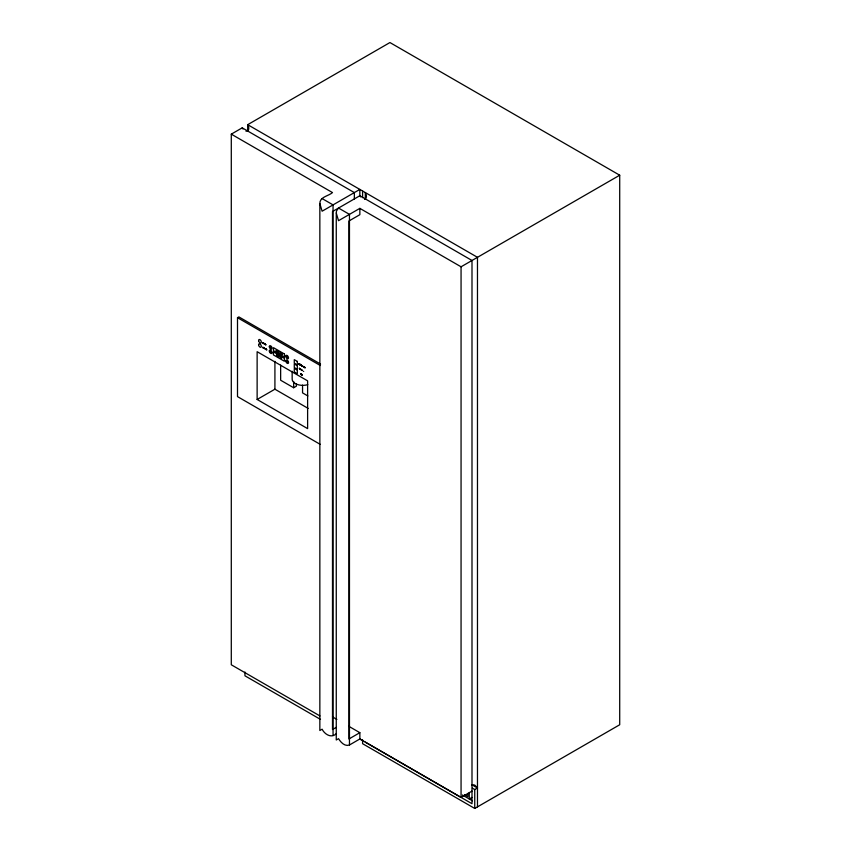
<?xml version="1.0" encoding="UTF-8"?>
<svg xmlns="http://www.w3.org/2000/svg" width="851" height="851" viewBox="0 0 851 851"><rect width="100%" height="100%" fill="white"/><g stroke="black" fill="none" stroke-linecap="round" stroke-linejoin="round"><path stroke-width="1.28" d="M265.15 348.782L265.533 349.261L264.916 348.804M270.278 347.187L269.788 346.41L270.214 347.027M270.278 351.889L269.778 350.995L270.203 351.612M300.254 369.27L300.02 369.291M302.552 370.6L302.318 370.621M264.427 348.314L264.427 347.836M301.68 374.61L301.68 374.132M263.236 347.676L263.746 348.187L263.438 347.538M303.158 366.526L303.988 367.26L303.988 366.611M304.711 367.419L305.19 367.93L304.945 367.355M271.501 352.431L270.692 351.75L271.299 352.112M336.411 733.583C331.528 738.689 324.646 734.381 322.114 729.201L319.848 730.509L319.848 203.58C319.657 196.804 328.529 196.124 332.496 192.581L231.291 134.15L231.291 664.78L319.955 715.946M336.262 213.058L336.517 210.899L338.528 208.048L349.463 214.367L349.463 744.997C344.836 746.806 340.708 742.253 338.528 738.679L336.262 739.987L336.262 213.058L338.528 220.686L359.856 208.367L461.061 266.799L619.709 175.21L619.709 724.754L474.741 808.45L362.59 743.7L362.59 739.923M287.404 357.048L287.351 357.611L287.351 356.952M287.51 361.856L287.532 362.09M303.339 366.515L304.711 367.685L304.573 367.079M271.309 347.527L270.703 347.176L271.512 347.644M302.722 366.121L302.701 366.345M266.842 349.857L266.235 349.176L266.671 349.814M303.701 371.44L303.552 371.334M281.883 354.271L281.989 353.771M276.852 351.495L276.852 350.686M264.204 348.027L264.118 347.931M277.915 351.463L278.117 352.399M281.66 358.484L281.66 357.665M263.236 347.421L263.363 347.485M271.522 347.719L271.373 348.08M271.501 352.293L271.724 352.867L271.363 352.144M264.427 348.176L264.278 348.538M301.648 365.909L301.765 365.494M278.309 351.357L278.309 352.495M278.968 351.74L278.149 351.208L278.117 352.218M281.426 353.08C280.49 351.623 282.075 355.303 281.394 353.793M280.724 352.761C279.596 351.197 281.585 354.729 280.181 353.718M278.468 356.803C278.894 355.963 278.958 355.058 278.468 356.314M278.309 352.006L278.968 352.229L278.426 351.41M280.181 353.069L280.724 353.41M281.904 353.761L282 353.995M281.202 358.218L281.394 357.686M231.291 134.15L242.205 127.841L354.346 192.592L354.346 199.23M365.324 742.125L471.997 803.716L471.997 260.48L359.856 195.741L332.496 211.527L332.496 729.53L336.166 727.403M320.348 444.435L237.503 396.609L237.503 317.689L238.865 316.902L320.561 364.068M277.586 351.495C277.575 349.655 277.596 353.388 277.586 351.527M277.362 352.027L276.766 351.601M281.904 354.059L282.16 354.559M257.13 399.47L307.615 428.617L307.615 380.844L257.13 351.697L257.13 399.47L274.916 389.205L308.19 408.416M280.649 365.122L280.649 380.237L293.659 387.748L296.393 386.163L296.393 383.652M471.997 791.111L461.061 797.43L359.856 738.998L359.856 732.679L348.91 738.998L348.91 221.005L359.856 214.686L359.856 208.367M349.463 744.997L359.856 738.966L362.59 740.54M472.443 788.217L474.741 789.537L477.475 787.962L474.741 785.069L471.997 784.803M471.997 797.398L469.263 798.972L469.263 792.696M281.447 353.718L281.5 353.197M280.436 357.282L281 358.26L280.447 356.665L280.947 358.292L280.436 357.452M364.526 199.145C367.43 198.421 366.473 194.464 365.324 192.581L365.324 199.208M245.95 131.171C249.62 131.831 249.205 126.639 247.694 124.682L389.939 42.55L619.709 175.21M300.105 364.664L300.254 364.313M322.114 198.57L333.049 204.889L333.049 735.519M237.503 317.689L320.348 365.526M276.883 350.516L276.873 351.176M281.989 353.484L281.883 354.559M301.562 365.345L301.786 365.994M277.82 352.208L277.82 351.399M287.5 361.686L287.361 362.335M276.543 355.686L276.543 354.548M300.616 373.557L300.956 373.983M301.541 374.844L302.169 375.206L302.169 374.546L302.031 375.121M307.871 395.949L302.552 392.885L302.552 385.141M471.752 784.654L477.475 787.962M332.496 716.893L336.879 719.414M348.91 726.371L359.856 732.679M464.465 794.621L467.901 796.61L467.901 793.483M462.37 794.994L472.443 800.812M320.487 719.403L244.95 675.8L244.95 672.024M264.065 343.9C263.661 343.432 265.257 343.964 264.353 343.91M265.81 344.729L266.044 344.815M286.84 356.941L286.819 356.346M359.856 195.741L360.654 196.911M242.205 127.841L243.003 129.022M276.883 351.814L276.766 351.112L277.309 351.293M278.575 356.207L278.628 356.952L278.468 355.665M277.798 356.42L277.851 355.25L278.086 355.931M277.639 350.974L277.82 351.559M300.999 365.441L301.211 365.345M263.012 343.123L263.225 342.889M286.819 361.601L287.191 361.983L287.095 361.218M319.848 203.58L322.114 211.208L359.835 189.422L359.835 196.06M477.475 806.876L477.475 257.321L247.694 124.682L247.694 131.309M474.741 789.537L474.741 808.45M461.061 266.799L461.061 797.43M362.59 190.996L362.59 197.634M304.467 367.026L304.041 366.77M293.659 381.45L293.659 387.748M292.159 371.281L292.159 378.918A10.691 6.17 0 0 0 307.785 384.663M278.192 355.824L278.192 356.633L278.086 355.771M276.373 350.25L276.373 351.378L276.267 350.186M274.916 361.345L274.916 389.205M271.373 347.559L271.512 348.155M263.863 343.517L263.47 342.762L263.863 343.517M301.041 374.227L301.382 374.887L301.052 374.185M301.094 369.76L300.701 369.281L301.094 369.76M302.509 366.153L302.116 365.664L302.562 366.238M299.169 364.164L299.499 364.622L299.169 364.164M265.352 344.315L265.725 344.793L265.363 344.261M262.81 347.261L263.012 347.814L262.81 347.261M262.565 342.559L262.927 343.23L262.587 342.496M287.095 356.995L286.67 356.261L287.095 356.995M299.775 368.877L299.339 368.26L299.775 368.877M301.956 370.206L301.435 369.472L301.977 370.185M303.116 370.802L303.116 370.802M277.118 356.037C277.575 356.867 277.096 352.899 277.16 356.058M279.192 356.016L279.117 356.665L279.192 356.016M284.457 353.995L273.522 347.687L273.522 350.74L284.457 357.058L284.457 353.995M297.329 361.42L294.276 359.654L294.276 363.186L297.329 364.951L297.329 361.42M265.246 343.825L265.246 344.57L265.246 343.825M299.775 364.047L299.775 364.834L299.775 364.047M299.063 363.675L299.063 364.419L299.063 363.675M300.924 364.739L300.818 365.43L300.924 364.739M303.147 366.26L303.147 366.26M284.372 358.175L273.426 351.857L273.426 354.92L284.372 361.239L284.372 358.175M297.329 365.76L294.276 363.994L294.276 367.526L297.329 369.291L297.329 365.76M266.055 348.814L266.055 349.559L266.055 348.814M297.329 370.132L294.276 368.366L294.276 371.898L297.329 373.663L297.329 370.132M258.64 340.879A1.936 1.117 60 0 0 260.917 342.932A1.936 1.117 60 0 0 260.342 339.953A1.936 1.117 60 0 0 258.64 340.879M258.598 344.761A1.936 1.117 60 0 0 260.651 347.314A1.936 1.117 60 0 0 260.651 344.581A1.936 1.117 60 0 0 258.598 344.761M269.331 346.655A1.936 1.117 60 0 0 271.373 349.208A1.936 1.117 60 0 0 271.373 346.474A1.936 1.117 60 0 0 269.331 346.655M269.331 350.963A1.936 1.117 60 0 0 271.373 353.516A1.936 1.117 60 0 0 271.373 350.772A1.936 1.117 60 0 0 269.331 350.963M285.755 356.282A1.936 1.117 60 0 0 287.808 358.835A1.936 1.117 60 0 0 287.808 356.09A1.936 1.117 60 0 0 285.755 356.282M285.819 361.047A1.936 1.117 60 0 0 287.957 363.462A1.936 1.117 60 0 0 287.776 360.633A1.936 1.117 60 0 0 285.819 361.047"/></g></svg>
